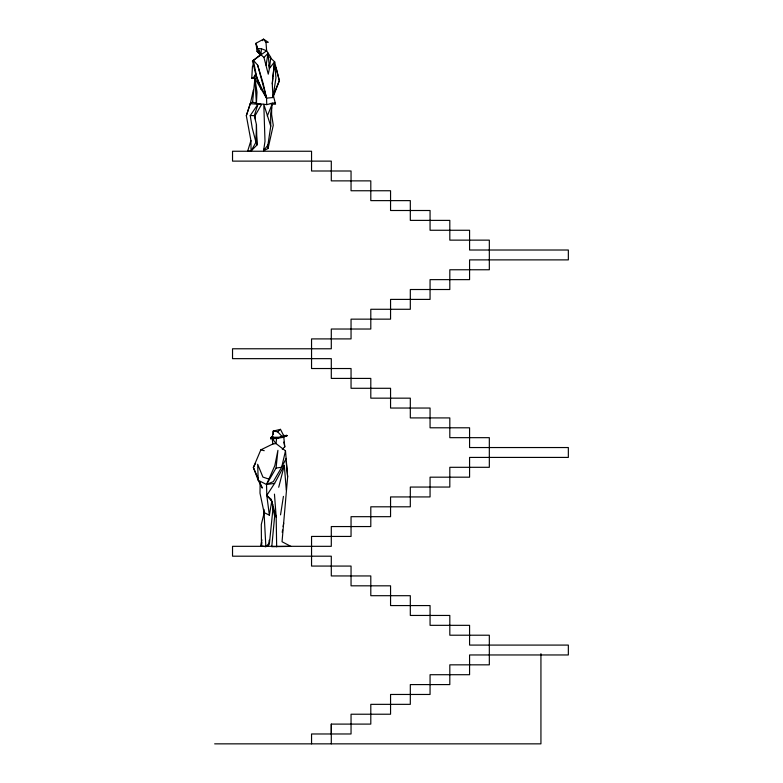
<?xml version="1.0" encoding="UTF-8"?>
<svg xmlns="http://www.w3.org/2000/svg" width="783" height="783" viewBox="0 0 783 783"><rect width="100%" height="100%" fill="white"/><g stroke="black" fill="none" stroke-linecap="round" stroke-linejoin="round"><path stroke-width="1.17" d="M331.297 733.974L331.297 724.099L370.799 724.099L370.799 704.348L410.312 704.348L410.312 684.587L449.814 684.587L449.814 664.836L489.326 664.836L489.326 635.209L449.814 635.209L449.814 615.448L410.312 615.448L410.312 595.697L370.799 595.697L370.799 575.945L331.297 575.945L331.297 556.194L232.531 556.194L232.531 546.319L331.297 546.319L331.297 526.558L370.799 526.558L370.799 506.807L410.312 506.807L410.312 487.055L449.814 487.055L449.814 467.304L489.326 467.304L489.326 437.668L449.814 437.668L449.814 417.916L410.312 417.916L410.312 398.165L370.799 398.165L370.799 378.414L331.297 378.414L331.297 358.653L232.531 358.653L232.531 348.778L331.297 348.778L331.297 329.026L370.799 329.026L370.799 309.275L410.312 309.275L410.312 289.514L449.814 289.514L449.814 269.763L489.326 269.763L489.326 240.136L449.814 240.136L449.814 220.385L410.312 220.385L410.312 200.624L370.799 200.624L370.799 180.873L331.297 180.873L331.297 161.122L232.531 161.122L232.531 151.246L311.546 151.246L311.546 170.997L351.048 170.997L351.048 190.749L390.56 190.749L390.56 210.5L430.063 210.5L430.063 230.261L469.575 230.261L469.575 250.012L568.341 250.012L568.341 259.887L469.575 259.887L469.575 279.639L430.063 279.639L430.063 299.4L390.56 299.4L390.56 319.151L351.048 319.151L351.048 338.902L311.546 338.902L311.546 368.529L351.048 368.529L351.048 388.29L390.56 388.29L390.56 408.041L430.063 408.041L430.063 427.792L469.575 427.792L469.575 447.543L568.341 447.543L568.341 457.419L469.575 457.419L469.575 477.18L430.063 477.18L430.063 496.931L390.56 496.931L390.56 516.682L351.048 516.682L351.048 536.433L311.546 536.433L311.546 566.07L351.048 566.07L351.048 585.821L390.56 585.821L390.56 605.572L430.063 605.572L430.063 625.333L469.575 625.333L469.575 645.084L568.341 645.084L568.341 654.96L469.575 654.96L469.575 674.711L430.063 674.711L430.063 694.462L390.56 694.462L390.56 714.223L351.048 714.223L351.048 733.974L311.546 733.974L311.546 743.85M271.662 107.623L271.613 114.543L273.267 125.29L268.07 148.486L263.587 150.776L264.997 141.322L263.802 104.256L270.742 126.151L267.913 144.982L268.07 148.486L268.207 144.924M260.122 482.749L260.005 493.173L264.145 512.934L261.297 524.444L261.463 546.005L260.71 546.299L261.953 539.81M261.473 104.609L252.566 102.172L250.257 103.669L246.332 115.698L250.922 140.607L247.643 151.246L251.069 150.982L255.982 142.261L256.452 124.634L254.318 115.718L257.94 104.247L261.473 104.609L255.15 115.6L255.375 119.133M253.33 64.49L255.698 74.003L254.896 78.417L256.403 103.425L266.749 104.619L266.543 98.139L254.896 78.417L251.754 78.241L252.439 66.614L253.33 64.49L252.449 61.045L266.631 50.768L265.995 42.497L263.528 39.15L256.041 43.251L257.01 51.277L260.563 54.898M268.921 543.833L269.195 540.211M269.372 479.255L262.922 477.092L257.676 464.299L258.204 480.282L266.533 484.511L276.066 468.048L277.916 450.333L274.813 465.689L266.533 484.511L266.788 495.404L271.221 499.397L274.657 516.261L271.77 546.681L290.904 546.387L282.037 541.738L287.645 476.886L285.492 450.851L275.998 443.55L272.19 438.451L272.827 443.99L260.837 449.843L253.359 467.471L258.204 480.282L262.315 488.083L259.956 482.661M257.666 65.155L266.543 98.139L263.196 83.556L257.666 65.155L253.32 60.203L257 78.594L266.543 98.139L272.973 97.532L272.288 83.81L272.758 77.967M273.081 507.501L269.469 542.913L268.833 545.037L266.925 546.319M252.566 102.172L254.896 78.417L256.99 92.091L256.403 103.425L257.94 104.247L250.247 115.59L252.234 128.06L255.982 142.261M257.353 47.626L256.041 43.251L257.118 48.487L261.463 48.761L260.876 54.467L252.449 61.045M272.288 83.81L274.579 61.779L269.606 57.1M272.885 76.812L274.579 61.779L269.46 68.444L268.256 74.16L263.959 57.453L257.01 51.277M261.884 542.462L261.463 546.005L265.858 546.691L269.469 542.913M282.594 437.403L276.614 438.411L275.998 443.55L272.827 443.99M268.882 65.028L269.46 68.444L270.81 57.374L266.631 50.768L261.463 48.761M272.973 97.532L275.949 77.83L274.579 61.779L279.335 80.678L272.973 97.532L273.287 95.291L275.567 104.198L271.681 104.168M280.539 514.862L283.426 496.363M282.223 532.342L282.585 530.032M283.143 526.567L283.7 523.103M266.054 65.175L268.06 53.303L263.959 57.453M265.858 546.691L264.057 512.552L269.372 515.175L271.74 501.296L266.788 495.404L274.608 483.385L284.317 465.337L286.294 490.129M270.301 103.522L272.474 103.287L270.634 113.868L270.742 126.151M253.32 90.143L250.472 103.072L246.332 115.698M270.742 438.793L271.681 436.483L270.742 438.793C272.66 438.353 295.279 435.612 283.28 435.456M285.492 450.851L281.674 467.245L273.345 481.594L266.533 484.511L274.608 483.385M278.709 487.251L284.317 465.337M264.331 148.682L263.587 150.776L267.913 144.982M267.287 116.041L272.474 103.287M273.756 94.166L279.335 80.678L276.037 67.622M286.216 458.398L281.674 467.245L276.066 468.048M255.61 463.193L253.359 467.471L258.077 478.325M252.909 78.545L255.698 74.003L261.444 89.663L257 78.594M262.383 40.657L263.528 39.15L268.305 42.272L265.995 42.497M256.452 124.634L256.99 144.982L251.069 150.982L250.922 140.607M282.272 449.207L284.797 446.839L283.71 436.464M273.463 434.359L273.218 431.09L277.583 431.776L280.49 429.348L283.818 435.925L279.277 437.257L272.347 437.276L273.218 431.09L280.49 429.348M272.19 438.451L272.973 437.942M285.629 436.102L287.038 435.456L282.125 437.589M272.973 436.63L270.615 438.04L278.396 437.795M266.749 104.619L275.499 102.602M255.15 115.6L250.247 115.59M273.042 438.774L276.614 438.411M214.659 743.85L540.936 743.85L540.936 653.678M251.754 78.241L254.876 78.359M250.257 103.669L257.94 104.247M260.837 449.843L264.233 450.695M277.583 431.776L282.32 436.63M257.118 48.487L260.876 54.467L258.938 49.975M271.74 501.296L272.738 504.79M271.221 499.397L276.184 517.064L276.663 546.808M283.789 442.072L284.797 446.839M266.788 495.404L269.372 515.175M286.196 461.627L287.645 476.886M268.06 53.303L269.46 68.444M274.451 494.122L276.184 517.064M256.403 135.586L256.99 144.982M263.988 509.4L264.145 512.934M331.297 724.099L331.297 743.85M286.304 435.319L285.638 435.808L287.067 435.73L286.304 435.319"/></g></svg>
